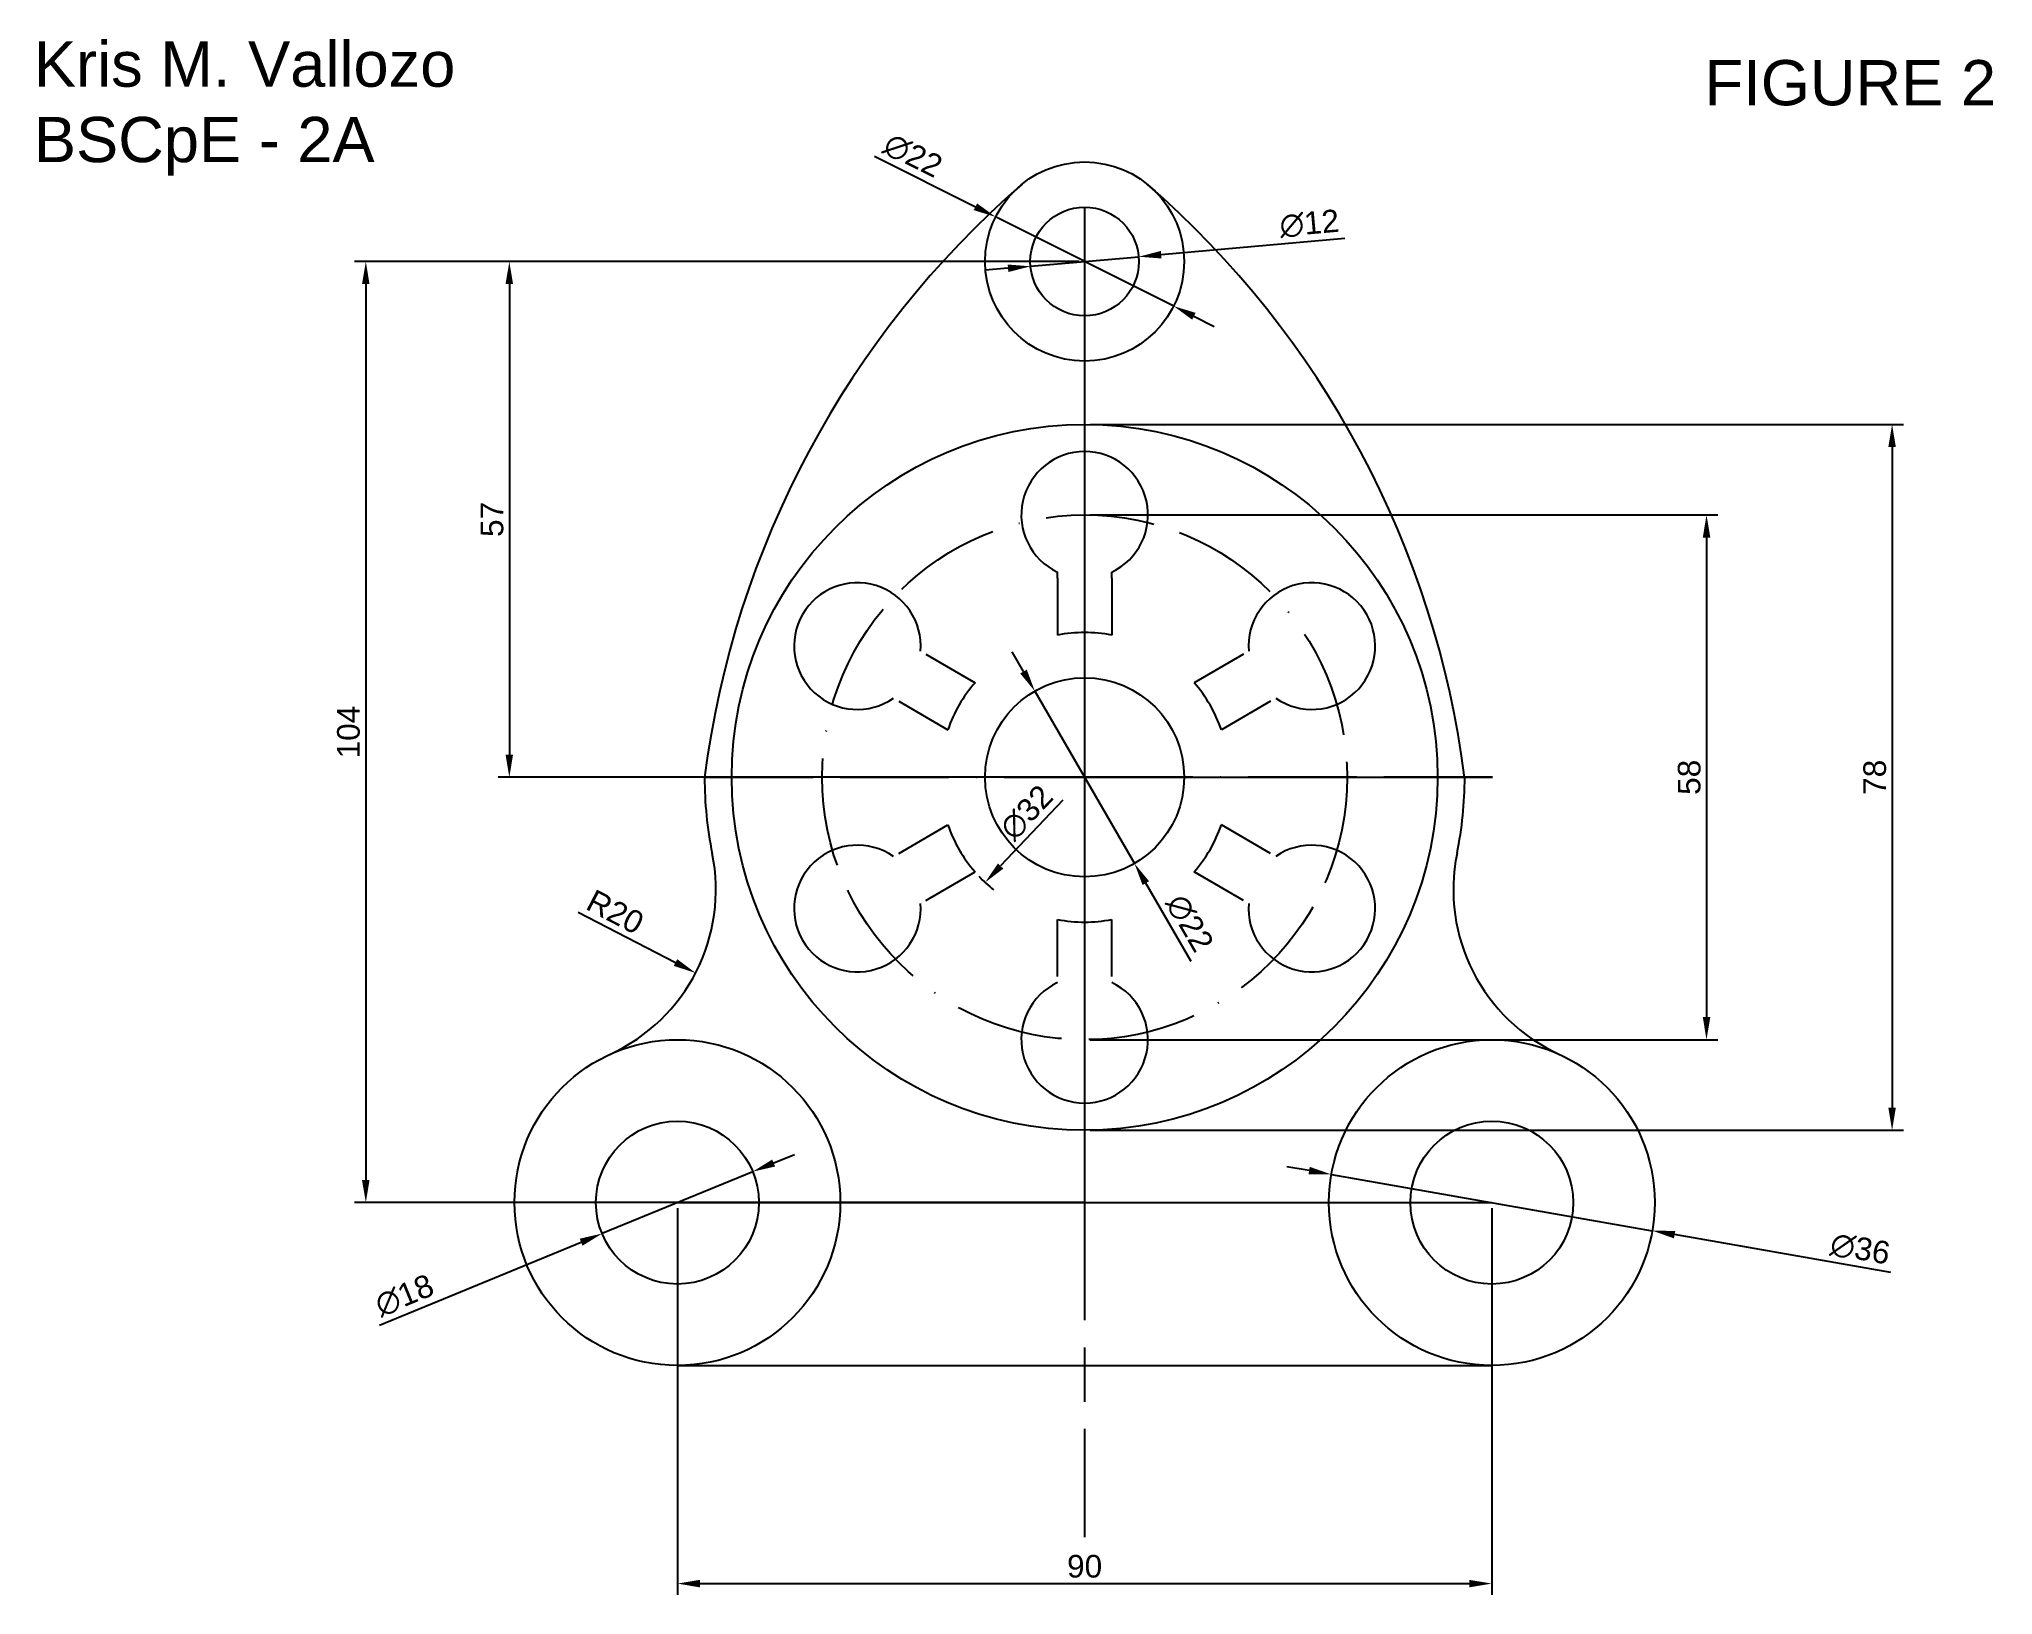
# Model space of a CAD drawing. Header units: millimetres. Extents: x 3101 to 3317, y 1384 to 1556.
import ezdxf

# ---------------------------------------------------------------- set-up
doc = ezdxf.new("R2010")
doc.units = ezdxf.units.MM
doc.linetypes.add('ACAD_ISO08W100', pattern=[36, 24, -3, 6, -3])
doc.linetypes.add('ACAD_ISO11W100', pattern=[33, 12, -3, 12, -3, 0, -3])
doc.styles.get("Standard").update_dxf_attribs({"font": 'arial.ttf'})
doc.dimstyles.new('ISO-25', dxfattribs={"dimtxt": 2.5, "dimasz": 2.5, "dimexe": 1.25, "dimexo": 0.625, "dimtad": 1, "dimtxsty": 'Standard', "dimcen": 2.5, "dimclrd": 254, "dimclre": 254, "dimclrt": 254, "dimadec": 0, "dimazin": 0, "dimtfac": 1, "dimtmove": 0, "dimatfit": 3, "dimfxl": 1, "dimarcsym": 0})

# ---------------------------------------------------------------- blocks, each defined once
blk = doc.blocks.new('*U1')
at = {"ltscale": 1e-06}
for p, q in [((-3, -3.86), (-3, -10.14)), ((3, -3.86), (3, -10.14))]:
    blk.add_line(p, q, dxfattribs=at)
blk.add_arc((0, 3.14), 7, 295.3921, 244.6452, dxfattribs=at)
blk = doc.blocks.new('*U2')
at = {"color": 0, "linetype": 'ByBlock', "lineweight": -2, "transparency": 16777216}
blk.add_blockref('*U1', (3216.62, 1500.26), dxfattribs=at)
for p, rotation in [((3194.23, 1487.33), 59.99999999999999), ((3239.01, 1487.33), 299.9999999999999), ((3194.23, 1461.47), 120), ((3239.01, 1461.47), 240), ((3216.62, 1448.54), 180)]:
    blk.add_blockref('*U1', p, dxfattribs=dict(at, rotation=rotation))
blk = doc.blocks.new('*D4')
at = {"color": 254, "lineweight": -2, "ltscale": 1e-06, "transparency": 16777216}
for p, q in [((3171.62, 1426.78), (3171.62, 1384.05)), ((3261.62, 1426.78), (3261.62, 1384.05)), ((3174.12, 1385.3), (3259.12, 1385.3))]:
    blk.add_line(p, q, dxfattribs=at)
at = {"color": 254, "ltscale": 1e-06, "transparency": 16777216}
for points in [[(3174.12, 1385.71), (3174.12, 1384.88), (3171.62, 1385.3)], [(3259.12, 1385.71), (3259.12, 1384.88), (3261.62, 1385.3)]]:
    blk.add_solid(points, dxfattribs=at)
at = {"layer": 'Defpoints', "color": 0, "ltscale": 1e-06, "transparency": 16777216}
for p in [(3171.62, 1427.4), (3261.62, 1427.4), (3261.62, 1385.3)]:
    blk.add_point(p, dxfattribs=at)
at = {"color": 254, "ltscale": 1e-06, "transparency": 16777216, "insert": (3216.62, 1387.2), "char_height": 2.5, "attachment_point": 5}
blk.add_mtext('90', dxfattribs=at)
blk = doc.blocks.new('*D5')
at = {"color": 254, "lineweight": -2, "ltscale": 1e-06, "transparency": 16777216}
for p, q in [((3216, 1531.4), (3151.8, 1531.4)), ((3153.05, 1528.9), (3153.05, 1476.9)), ((3216, 1474.4), (3151.8, 1474.4))]:
    blk.add_line(p, q, dxfattribs=at)
at = {"color": 254, "ltscale": 1e-06, "transparency": 16777216}
for points in [[(3152.63, 1528.9), (3153.46, 1528.9), (3153.05, 1531.4)], [(3152.63, 1476.9), (3153.46, 1476.9), (3153.05, 1474.4)]]:
    blk.add_solid(points, dxfattribs=at)
at = {"layer": 'Defpoints', "color": 0, "ltscale": 1e-06, "transparency": 16777216}
for p in [(3216.62, 1531.4), (3153.05, 1474.4), (3216.62, 1474.4)]:
    blk.add_point(p, dxfattribs=at)
at = {"color": 254, "ltscale": 1e-06, "transparency": 16777216, "insert": (3151.15, 1502.9), "char_height": 2.5, "attachment_point": 5, "rotation": 90}
blk.add_mtext('57', dxfattribs=at)
blk = doc.blocks.new('*D6')
at = {"color": 254, "lineweight": -2, "ltscale": 1e-06, "transparency": 16777216}
for p, q in [((3216, 1531.4), (3135.94, 1531.4)), ((3137.19, 1528.9), (3137.19, 1429.9)), ((3216, 1427.4), (3135.94, 1427.4))]:
    blk.add_line(p, q, dxfattribs=at)
at = {"color": 254, "ltscale": 1e-06, "transparency": 16777216}
for points in [[(3136.77, 1528.9), (3137.6, 1528.9), (3137.19, 1531.4)], [(3136.77, 1429.9), (3137.6, 1429.9), (3137.19, 1427.4)]]:
    blk.add_solid(points, dxfattribs=at)
at = {"layer": 'Defpoints', "color": 0, "ltscale": 1e-06, "transparency": 16777216}
for p in [(3216.62, 1531.4), (3137.19, 1427.4), (3216.62, 1427.4)]:
    blk.add_point(p, dxfattribs=at)
at = {"color": 254, "ltscale": 1e-06, "transparency": 16777216, "insert": (3135.28, 1479.4), "char_height": 2.5, "attachment_point": 5, "rotation": 90}
blk.add_mtext('104', dxfattribs=at)
blk = doc.blocks.new('*D7')
at = {"color": 254, "lineweight": -2, "ltscale": 1e-06, "transparency": 16777216}
blk.add_line((3160.67, 1459.5), (3171.41, 1453.93), dxfattribs=at)
at = {"color": 254, "ltscale": 1e-06, "transparency": 16777216}
blk.add_solid([(3171.6, 1454.3), (3171.22, 1453.56), (3173.63, 1452.78)], dxfattribs=at)
at = {"layer": 'Defpoints', "color": 0, "ltscale": 1e-06, "transparency": 16777216}
for p in [(3155.88, 1461.99), (3173.63, 1452.78)]:
    blk.add_point(p, dxfattribs=at)
at = {"color": 254, "ltscale": 1e-06, "transparency": 16777216, "insert": (3164.75, 1459.52), "char_height": 2.5, "attachment_point": 5, "rotation": 332.5846}
blk.add_mtext('R20', dxfattribs=at)
blk = doc.blocks.new('*D8')
at = {"color": 254, "lineweight": -2, "ltscale": 1e-06, "transparency": 16777216}
for p, q in [((3245.38, 1533.95), (3225.09, 1532.15)), ((3210.64, 1530.87), (3222.6, 1531.93)), ((3208.15, 1530.65), (3205.66, 1530.43))]:
    blk.add_line(p, q, dxfattribs=at)
at = {"color": 254, "ltscale": 1e-06, "transparency": 16777216}
for points in [[(3208.12, 1531.07), (3208.19, 1530.24), (3210.64, 1530.87)], [(3225.05, 1532.57), (3225.12, 1531.74), (3222.6, 1531.93)]]:
    blk.add_solid(points, dxfattribs=at)
at = {"layer": 'Defpoints', "color": 0, "ltscale": 1e-06, "transparency": 16777216}
for p in [(3210.64, 1530.87), (3222.6, 1531.93)]:
    blk.add_point(p, dxfattribs=at)
at = {"color": 254, "ltscale": 1e-06, "transparency": 16777216, "insert": (3241.46, 1535.58), "char_height": 2.5, "attachment_point": 5, "rotation": 5.0671}
blk.add_mtext('∅12', dxfattribs=at)
blk = doc.blocks.new('*D9')
at = {"color": 254, "lineweight": -2, "ltscale": 1e-06, "transparency": 16777216}
for p, q in [((3193.39, 1543.04), (3204.55, 1537.45)), ((3226.46, 1526.47), (3206.79, 1536.33)), ((3228.69, 1525.35), (3230.93, 1524.23))]:
    blk.add_line(p, q, dxfattribs=at)
at = {"color": 254, "ltscale": 1e-06, "transparency": 16777216}
for points in [[(3204.74, 1537.82), (3204.36, 1537.08), (3206.79, 1536.33)], [(3228.88, 1525.73), (3228.5, 1524.98), (3226.46, 1526.47)]]:
    blk.add_solid(points, dxfattribs=at)
at = {"layer": 'Defpoints', "color": 0, "ltscale": 1e-06, "transparency": 16777216}
for p in [(3206.79, 1536.33), (3226.46, 1526.47)]:
    blk.add_point(p, dxfattribs=at)
at = {"color": 254, "ltscale": 1e-06, "transparency": 16777216, "insert": (3197.64, 1543.11), "char_height": 2.5, "attachment_point": 5, "rotation": 333.3906}
blk.add_mtext('∅22', dxfattribs=at)
blk = doc.blocks.new('*D10')
at = {"color": 254, "lineweight": -2, "ltscale": 1e-06, "transparency": 16777216}
for p, q in [((3241.43, 1430.94), (3238.97, 1431.37)), ((3243.89, 1430.51), (3279.35, 1424.3)), ((3305.7, 1419.68), (3281.81, 1423.86))]:
    blk.add_line(p, q, dxfattribs=at)
at = {"color": 254, "ltscale": 1e-06, "transparency": 16777216}
for points in [[(3241.5, 1431.35), (3241.36, 1430.53), (3243.89, 1430.51)], [(3281.89, 1424.27), (3281.74, 1423.45), (3279.35, 1424.3)]]:
    blk.add_solid(points, dxfattribs=at)
at = {"layer": 'Defpoints', "color": 0, "ltscale": 1e-06, "transparency": 16777216}
for p in [(3243.89, 1430.51), (3279.35, 1424.3)]:
    blk.add_point(p, dxfattribs=at)
at = {"color": 254, "ltscale": 1e-06, "transparency": 16777216, "insert": (3302.32, 1422.27), "char_height": 2.5, "attachment_point": 5, "rotation": 350.0641}
blk.add_mtext('∅36', dxfattribs=at)
blk = doc.blocks.new('*D11')
at = {"color": 254, "lineweight": -2, "ltscale": 1e-06, "transparency": 16777216}
for p, q in [((3209.87, 1486.09), (3208.61, 1488.25)), ((3211.12, 1483.92), (3222.13, 1464.88)), ((3228.39, 1454.03), (3223.38, 1462.71))]:
    blk.add_line(p, q, dxfattribs=at)
at = {"color": 254, "ltscale": 1e-06, "transparency": 16777216}
for points in [[(3210.23, 1486.3), (3209.5, 1485.88), (3211.12, 1483.92)], [(3223.74, 1462.92), (3223.02, 1462.5), (3222.13, 1464.88)]]:
    blk.add_solid(points, dxfattribs=at)
at = {"layer": 'Defpoints', "color": 0, "ltscale": 1e-06, "transparency": 16777216}
for p in [(3211.12, 1483.92), (3222.13, 1464.88)]:
    blk.add_point(p, dxfattribs=at)
at = {"color": 254, "ltscale": 1e-06, "transparency": 16777216, "insert": (3228.22, 1458.28), "char_height": 2.5, "attachment_point": 5, "rotation": 300.027}
blk.add_mtext('∅22', dxfattribs=at)
blk = doc.blocks.new('*D12')
at = {"color": 254, "lineweight": -2, "ltscale": 1e-06, "transparency": 16777216}
blk.add_line((3214.23, 1471.88), (3207.34, 1464.6), dxfattribs=at)
blk.add_arc((3216.62, 1474.4), 16, 223.0288, 231.0437, dxfattribs=at)
at = {"color": 254, "ltscale": 1e-06, "transparency": 16777216}
blk.add_solid([(3207.04, 1464.88), (3207.64, 1464.31), (3205.62, 1462.78)], dxfattribs=at)
at = {"layer": 'Defpoints', "color": 0, "ltscale": 1e-06, "transparency": 16777216}
for p in [(3227.62, 1486.02), (3205.62, 1462.78)]:
    blk.add_point(p, dxfattribs=at)
at = {"color": 254, "ltscale": 1e-06, "transparency": 16777216, "insert": (3210.21, 1470.5), "char_height": 2.5, "attachment_point": 5, "rotation": 46.5675}
blk.add_mtext('∅32', dxfattribs=at)
blk = doc.blocks.new('*D13')
at = {"color": 254, "lineweight": -2, "ltscale": 1e-06, "transparency": 16777216}
for p, q in [((3217.25, 1513.4), (3307.1, 1513.4)), ((3305.85, 1510.9), (3305.85, 1437.9)), ((3217.25, 1435.4), (3307.1, 1435.4))]:
    blk.add_line(p, q, dxfattribs=at)
at = {"color": 254, "ltscale": 1e-06, "transparency": 16777216}
for points in [[(3305.43, 1510.9), (3306.26, 1510.9), (3305.85, 1513.4)], [(3305.43, 1437.9), (3306.26, 1437.9), (3305.85, 1435.4)]]:
    blk.add_solid(points, dxfattribs=at)
at = {"layer": 'Defpoints', "color": 0, "ltscale": 1e-06, "transparency": 16777216}
for p in [(3216.62, 1513.4), (3216.62, 1435.4), (3305.85, 1435.4)]:
    blk.add_point(p, dxfattribs=at)
at = {"color": 254, "ltscale": 1e-06, "transparency": 16777216, "insert": (3303.94, 1474.4), "char_height": 2.5, "attachment_point": 5, "rotation": 90}
blk.add_mtext('78', dxfattribs=at)
blk = doc.blocks.new('*D14')
at = {"color": 254, "lineweight": -2, "ltscale": 1e-06, "transparency": 16777216}
for p, q in [((3217.25, 1503.4), (3286.59, 1503.4)), ((3285.34, 1500.9), (3285.34, 1447.9)), ((3217.25, 1445.4), (3286.59, 1445.4))]:
    blk.add_line(p, q, dxfattribs=at)
at = {"color": 254, "ltscale": 1e-06, "transparency": 16777216}
for points in [[(3284.93, 1500.9), (3285.76, 1500.9), (3285.34, 1503.4)], [(3284.93, 1447.9), (3285.76, 1447.9), (3285.34, 1445.4)]]:
    blk.add_solid(points, dxfattribs=at)
at = {"layer": 'Defpoints', "color": 0, "ltscale": 1e-06, "transparency": 16777216}
for p in [(3216.62, 1503.4), (3216.62, 1445.4), (3285.34, 1445.4)]:
    blk.add_point(p, dxfattribs=at)
at = {"color": 254, "ltscale": 1e-06, "transparency": 16777216, "insert": (3283.44, 1474.4), "char_height": 2.5, "attachment_point": 5, "rotation": 90}
blk.add_mtext('58', dxfattribs=at)
blk = doc.blocks.new('*D15')
at = {"color": 254, "lineweight": -2, "ltscale": 1e-06, "transparency": 16777216}
for p, q in [((3182.26, 1431.78), (3184.57, 1432.73)), ((3179.94, 1430.82), (3163.3, 1423.98)), ((3138.72, 1413.87), (3160.99, 1423.03))]:
    blk.add_line(p, q, dxfattribs=at)
at = {"color": 254, "ltscale": 1e-06, "transparency": 16777216}
for points in [[(3182.1, 1432.16), (3182.42, 1431.39), (3179.94, 1430.82)], [(3160.83, 1423.41), (3161.14, 1422.64), (3163.3, 1423.98)]]:
    blk.add_solid(points, dxfattribs=at)
at = {"layer": 'Defpoints', "color": 0, "ltscale": 1e-06, "transparency": 16777216}
for p in [(3179.94, 1430.82), (3163.3, 1423.98)]:
    blk.add_point(p, dxfattribs=at)
at = {"color": 254, "ltscale": 1e-06, "transparency": 16777216, "insert": (3141.46, 1417.13), "char_height": 2.5, "attachment_point": 5, "rotation": 22.3589}
blk.add_mtext('∅18', dxfattribs=at)

msp = doc.modelspace()

# ---------------------------------------------------------------- linework, layer by layer
for p, q in [((3216.621, 1537.401), (3216.621, 1531.401)), ((3216.621, 1474.401), (3171.557, 1474.401)), ((3216.621, 1474.401), (3261.685, 1474.401))]:
    msp.add_line(p, q)
at = {"linetype": 'ACAD_ISO08W100'}
for p, q in [((3216.621, 1531.401), (3216.621, 1474.401)), ((3216.621, 1474.401), (3216.621, 1390.433))]:
    msp.add_line(p, q, dxfattribs=at)
at = {"linetype": 'Continuous', "ltscale": 1e-06}
msp.add_line((3216.621, 1531.401), (3216.621, 1427.401), dxfattribs=at)
at = {"ltscale": 1e-06}
for p, q in [((3213.621, 1496.401), (3213.624, 1497.075)), ((3213.621, 1496.401), (3213.621, 1496.401)), ((3213.621, 1496.401), (3213.621, 1496.401)), ((3219.621, 1496.401), (3219.623, 1497.077)), ((3216.621, 1427.401), (3171.621, 1427.401)), ((3171.621, 1427.401), (3261.621, 1427.401)), ((3171.621, 1409.401), (3261.621, 1409.401))]:
    msp.add_line(p, q, dxfattribs=at)
at = {"linetype": 'ACAD_ISO11W100'}
for p in [(3174.621, 1474.401), (3261.685, 1474.401)]:
    msp.add_line(p, (3216.621, 1474.401), dxfattribs=at)
for centre, radius in [((3216.621, 1531.401), 11), ((3216.621, 1531.401), 6), ((3216.621, 1474.401), 39), ((3216.621, 1474.401), 11)]:
    msp.add_circle(centre, radius)
msp.add_circle((3216.621, 1474.401), 29, dxfattribs=at)
at = {"ltscale": 1e-06}
for centre, radius in [((3171.621, 1427.401), 18), ((3261.621, 1427.401), 18), ((3171.621, 1427.401), 9), ((3261.621, 1427.401), 9)]:
    msp.add_circle(centre, radius, dxfattribs=at)
for centre, radius, start, end in [((3278.167, 1461.149), 104.39, 130.97644, 172.70668), ((3155.06, 1461.162), 104.39, 7.28088, 49.01112), ((3155.877, 1461.986), 20, 294.47668, 11.55116), ((3277.365, 1461.986), 20, 168.44884, 245.52332)]:
    msp.add_arc(centre, radius, start, end, dxfattribs=at)
for radius, start, end in [(16, 79.19308, 100.79066), (16, 139.19308, 160.79066), (16, 19.19308, 40.79066), (42, 180, 191.55116), (42, 348.44884, 0), (16, 199.19308, 220.79066), (16, 319.19308, 340.79066), (16, 259.19308, 280.79066)]:
    msp.add_arc((3216.621, 1474.401), radius, start, end)

# ---------------------------------------------------------------- block references
msp.add_blockref('*U2', (0, 0))

# ---------------------------------------------------------------- texts
at = {"ltscale": 1e-05, "char_height": 5, "attachment_point": 1}
for s, width, insert in [('Kris M. Vallozo\\PBSCpE - 2A', 80.50623, (3100.511, 1555.717)), ('\\pxqc,t18;FIGURE 2', 61.15376, (3270.66, 1553.663))]:
    msp.add_mtext_dynamic_manual_height_columns(s, width=width, gutter_width=12.5, heights=[0], dxfattribs=dict(at, insert=insert))

# ---------------------------------------------------------------- dimensions: what is measured, and where the dimension line sits
at = {"ltscale": 1e-06}
for p1, p2, picture, middle in [((3226.456, 1526.474), (3206.786, 1536.328), '*D9', (3196.758, 1541.352)), ((3210.645, 1530.871), (3222.598, 1531.931), '*D8', (3241.632, 1533.619)), ((3227.621, 1486.02), (3205.621, 1462.782), '*D12', (3211.646, 1469.145)), ((3179.945, 1430.825), (3163.298, 1423.977), '*D15', (3142.215, 1415.305)), ((3243.891, 1430.507), (3279.351, 1424.295), '*D10', (3301.978, 1420.332))]:
    dim = msp.add_diameter_dim_2p(p1=p1, p2=p2, dimstyle='ISO-25', dxfattribs=at)
    dim.commit()
    dim.dimension.update_dxf_attribs({"geometry": picture, "text_midpoint": middle, "dimtype": 163})
for base, p1, p2, picture, middle in [((3137.186, 1427.401), (3216.621, 1531.401), (3216.621, 1427.401), '*D6', (3135.284, 1479.401)), ((3153.046, 1474.401), (3216.621, 1531.401), (3216.621, 1474.401), '*D5', (3151.15, 1502.901)), ((3305.846, 1435.401), (3216.621, 1513.401), (3216.621, 1435.401), '*D13', (3303.945, 1474.401)), ((3285.344, 1445.401), (3216.621, 1503.401), (3216.621, 1445.401), '*D14', (3283.443, 1474.401))]:
    dim = msp.add_linear_dim(base=base, p1=p1, p2=p2, angle=90, dimstyle='ISO-25', dxfattribs=at)
    dim.commit()
    dim.dimension.update_dxf_attribs({"geometry": picture, "text_midpoint": middle})
dim = msp.add_diameter_dim_2p(p1=(3211.117, 1483.925), p2=(3222.126, 1464.877), dimstyle='ISO-25', dxfattribs=at)
dim.commit()
dim.dimension.update_dxf_attribs({"geometry": '*D11', "text_midpoint": (3228.217, 1458.277)})
dim = msp.add_radius_dim(center=(3155.877, 1461.986), mpoint=(3173.631, 1452.777), dimstyle='ISO-25', dxfattribs=at)
dim.commit()
dim.dimension.update_dxf_attribs({"geometry": '*D7', "text_midpoint": (3163.877, 1457.836), "dimtype": 164})
dim = msp.add_linear_dim(base=(3261.621, 1385.296), p1=(3171.621, 1427.401), p2=(3261.621, 1427.401), dimstyle='ISO-25', dxfattribs=at)
dim.commit()
dim.dimension.update_dxf_attribs({"geometry": '*D4', "text_midpoint": (3216.621, 1387.197)})

doc.saveas('drawing.dxf')
